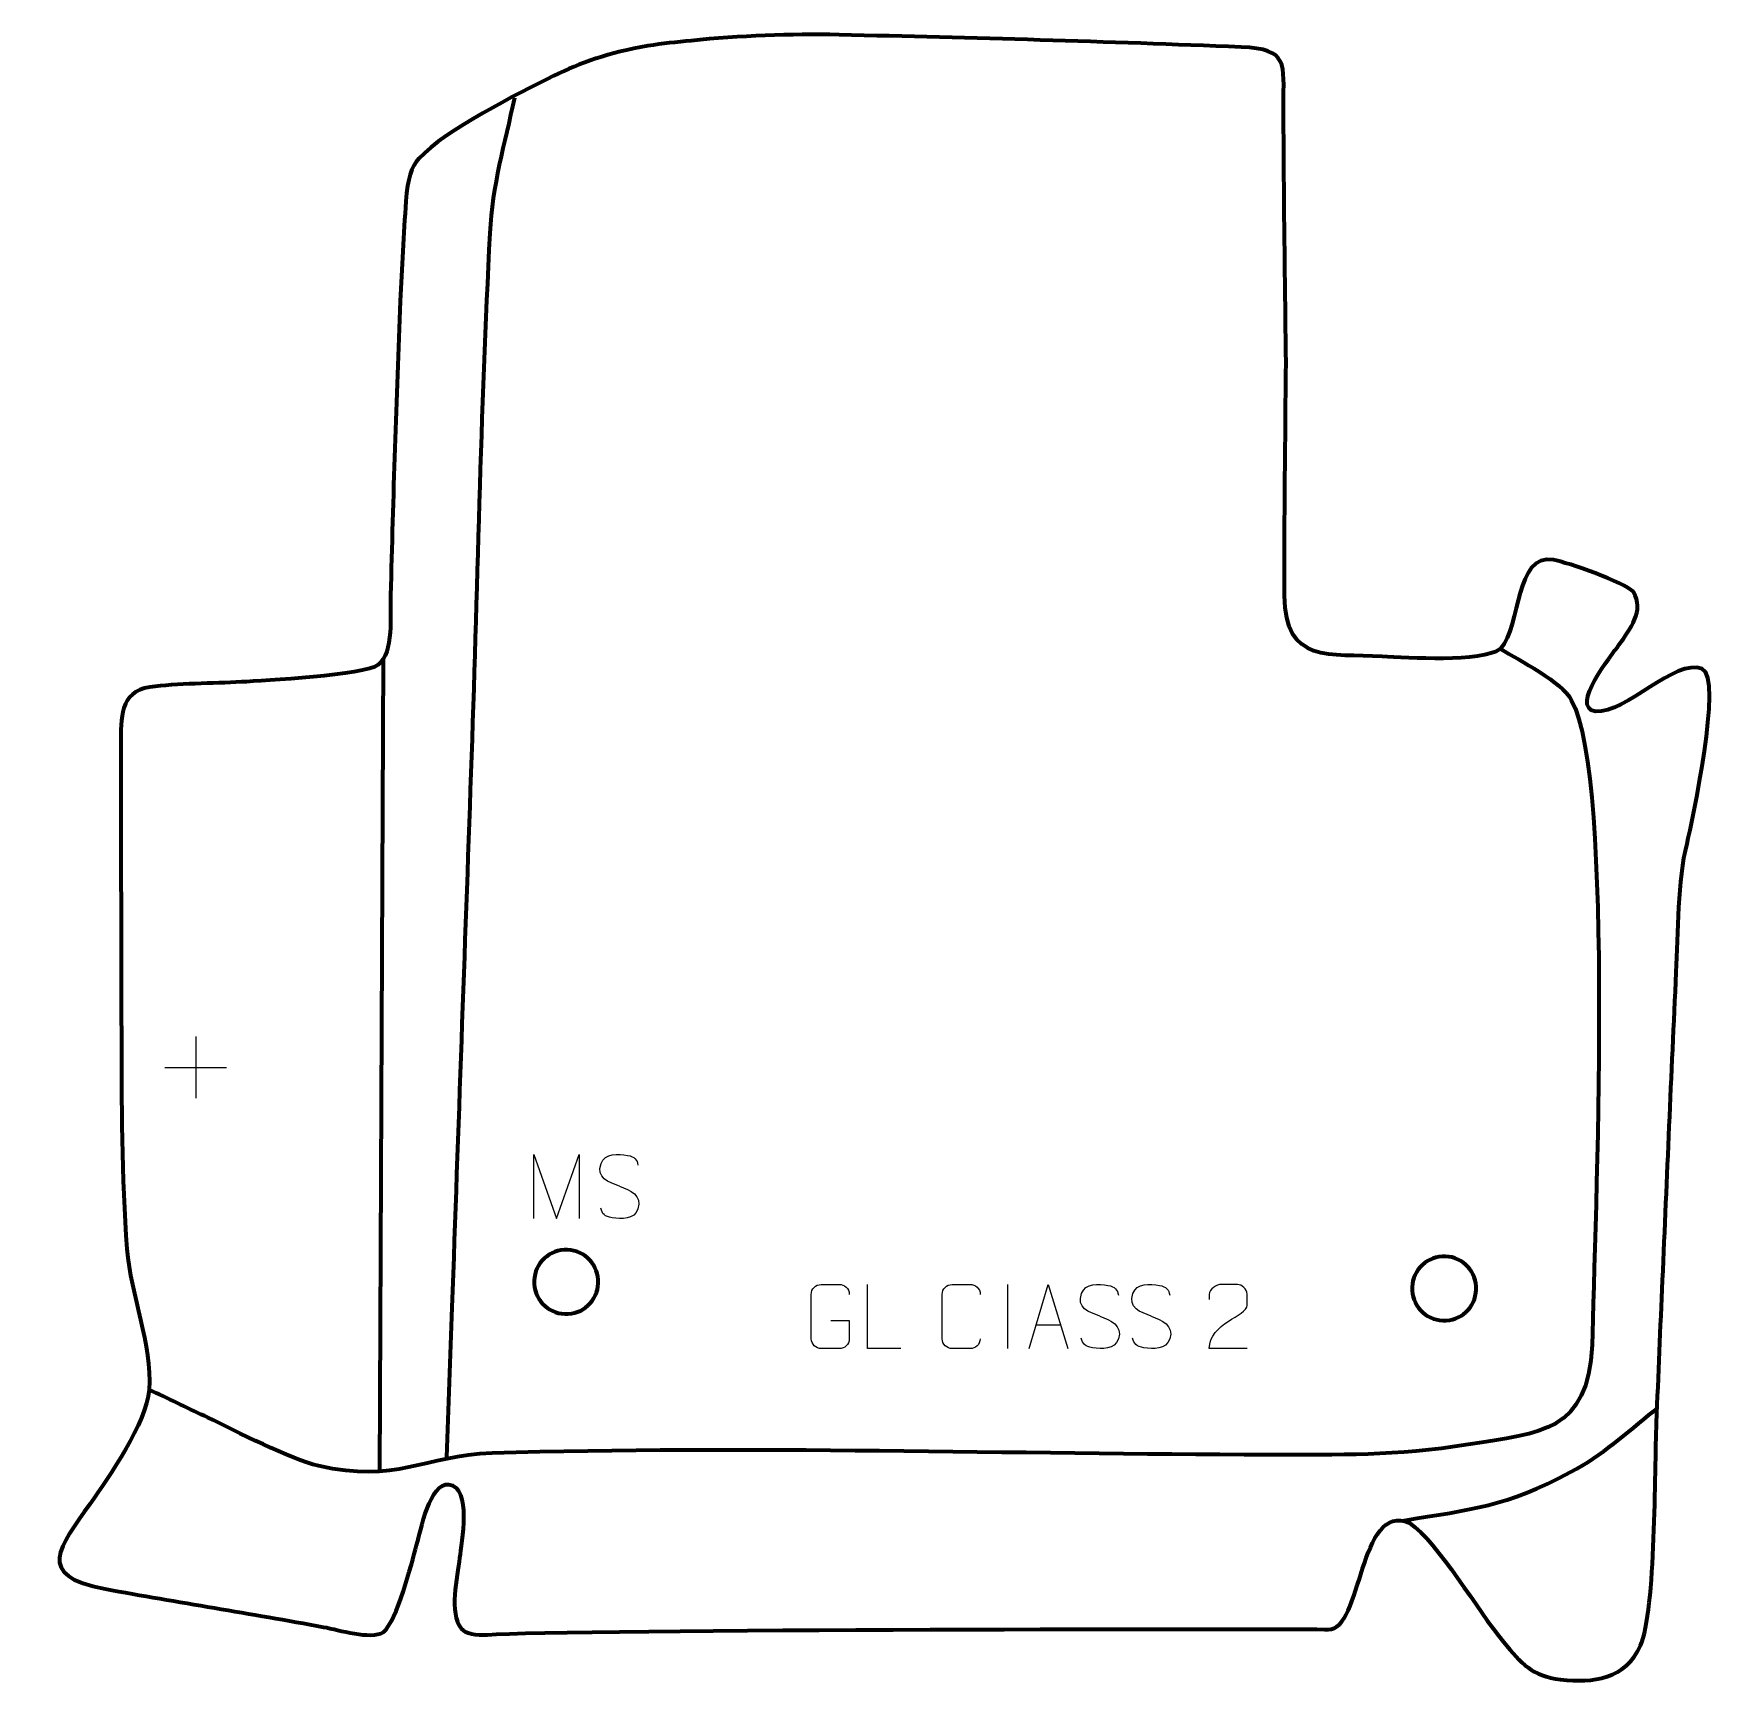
# Model space of a CAD drawing. Header units: millimetres. Extents: x 953 to 1611, y -49 to 594.
import ezdxf

# ---------------------------------------------------------------- set-up
doc = ezdxf.new("R2010")
doc.units = ezdxf.units.MM
doc.header["$MEASUREMENT"] = 0
doc.layers.add('layer 2', color=7, linetype='Continuous')
doc.layers.add('layer 3', color=7, linetype='Continuous')

msp = doc.modelspace()

# ---------------------------------------------------------------- linework, layer by layer
at = {"layer": 'layer 2', "color": 142, "lineweight": 158}
for points, knots in [([(1113.5429, 39.364), (1114.2359, 58.8352), (1114.929, 78.3065), (1115.6221, 97.7778), (1115.6221, 97.7778), (1118.0921, 167.1754), (1120.5625, 236.573), (1123.0327, 305.9707), (1123.0327, 305.9707), (1125.5207, 375.8681), (1126.7497, 446.4385), (1130.3936, 516.1706), (1130.3936, 516.1706), (1131.3655, 534.7692), (1136.0238, 550.8655), (1140.0452, 568.8309)], [0, 0, 0, 0, 0.2, 0.2, 0.2, 0.2, 0.4, 0.4, 0.4, 0.4, 0.6, 0.6, 0.6, 0.6, 1, 1, 1, 1]), ([(1523.977, 354.1808), (1531.5277, 349.5824), (1547.5546, 341.5935), (1551.6349, 334.1453), (1551.6349, 334.1453), (1568.3822, 303.5746), (1560.629, 129.7747), (1559.6103, 83.1026), (1559.6103, 83.1026), (1557.9201, 49.2267), (1540.0388, 48.9091), (1511.3352, 44.3102), (1511.3352, 44.3102), (1482.8719, 39.7498), (1461.7555, 40.3472), (1433.347, 40.3752), (1433.347, 40.3752), (1334.0176, 40.4731), (1229.9309, 44.0536), (1131.2226, 40.9282), (1131.2226, 40.9282), (1104.4536, 40.0806), (1093.7938, 28.9483), (1063.4811, 36.052), (1063.4811, 36.052), (1052.7612, 38.5642), (1031.2867, 49.6391), (1020.4481, 54.821), (1020.4481, 54.821), (1013.2919, 58.2424), (1006.1395, 61.6646), (998.959, 65.0354), (998.959, 65.0354), (998.959, 65.0354), (997.6143, 65.6656), (997.6143, 65.6656)], [0, 0, 0, 0, 0.1, 0.1, 0.1, 0.1, 0.2, 0.2, 0.2, 0.2, 0.3, 0.3, 0.3, 0.3, 0.4, 0.4, 0.4, 0.4, 0.5, 0.5, 0.5, 0.5, 0.6, 0.6, 0.6, 0.6, 0.7, 0.7, 0.7, 0.7, 0.8, 0.8, 0.8, 0.8, 1, 1, 1, 1]), ([(1485.7287, 14.6768), (1513.4054, 19.3142), (1525.5224, 19.956), (1551.2861, 33.6475), (1551.2861, 33.6475), (1563.5207, 40.1492), (1573.0347, 48.8597), (1583.7606, 57.4719), (1583.7606, 57.4719), (1583.7606, 57.4719), (1584.9395, 58.408), (1584.9395, 58.408)], [0, 0, 0, 0, 0.25, 0.25, 0.25, 0.25, 0.5, 0.5, 0.5, 0.5, 1, 1, 1, 1])]:
    msp.add_open_spline(points, degree=3, knots=knots, dxfattribs=at)
msp.add_open_spline([(1087.3723, 33.9658), (1087.3723, 33.9658), (1088.8254, 350.3417), (1088.8254, 350.3417)], degree=3, dxfattribs=at)
at = {"layer": 'layer 2', "color": 250, "lineweight": 9}
for points in [[(1015.717, 203.2256), (1015.717, 203.2256), (1015.717, 179.2477), (1015.717, 179.2477)], [(1003.7281, 191.2366), (1003.7281, 191.2366), (1027.706, 191.2366), (1027.706, 191.2366)], [(1331.8693, 106.6873), (1331.8693, 106.6873), (1331.8693, 81.7132), (1331.8693, 81.7132)], [(1343.1214, 90.9729), (1343.1214, 90.9729), (1352.6171, 90.9729), (1352.6171, 90.9729)]]:
    msp.add_open_spline(points, degree=3, dxfattribs=at)
for points, knots in [([(1180.7553, 144.9996), (1176.507, 146.47), (1171.5989, 148.2658), (1173.604, 153.7861), (1173.604, 153.7861), (1175.1075, 157.926), (1180.3211, 157.5375), (1183.9247, 156.9364), (1183.9247, 156.9364), (1186.7853, 156.4592), (1187.65, 155.246), (1187.9606, 153.1619)], [0, 0, 0, 0, 0.25, 0.25, 0.25, 0.25, 0.5, 0.5, 0.5, 0.5, 1, 1, 1, 1]), ([(1147.3631, 132.3497), (1147.3631, 132.3497), (1147.3631, 157.3076), (1147.3631, 157.3076), (1147.3631, 157.3076), (1147.3631, 157.3076), (1156.2882, 132.3497), (1156.2882, 132.3497), (1156.2882, 132.3497), (1156.2882, 132.3497), (1165.0481, 157.3071), (1165.0481, 157.3071), (1165.0481, 157.3071), (1165.0481, 157.3071), (1165.0481, 132.3497), (1165.0481, 132.3497)], [0, 0, 0, 0, 0.2, 0.2, 0.2, 0.2, 0.4, 0.4, 0.4, 0.4, 0.6, 0.6, 0.6, 0.6, 1, 1, 1, 1]), ([(1180.7553, 144.9995), (1184.7739, 143.3528), (1189.8034, 141.4645), (1187.9694, 136.1042), (1187.9694, 136.1042), (1186.5096, 131.8378), (1181.5988, 132.0945), (1177.8727, 132.6492), (1177.8727, 132.6492), (1175.1227, 133.059), (1173.9018, 134.2725), (1173.5238, 136.3847)], [0, 0, 0, 0, 0.25, 0.25, 0.25, 0.25, 0.5, 0.5, 0.5, 0.5, 1, 1, 1, 1]), ([(1263.1242, 92.7092), (1263.1242, 92.7092), (1270.2923, 92.7092), (1270.2923, 92.7092), (1270.2923, 92.7092), (1270.2923, 92.7092), (1270.2923, 85.5411), (1270.2923, 85.5411), (1270.2923, 85.5411), (1270.1526, 83.2177), (1268.4754, 81.7381), (1266.3276, 81.7273), (1266.3276, 81.7273), (1263.9958, 81.7277), (1261.6638, 81.7277), (1259.3323, 81.7273), (1259.3323, 81.7273), (1257.4074, 81.6219), (1255.4352, 83.5064), (1255.4464, 85.5237), (1255.4464, 85.5237), (1255.4468, 91.2938), (1255.4468, 97.0635), (1255.4464, 102.8328), (1255.4464, 102.8328), (1255.4506, 104.9709), (1257.1974, 106.6901), (1259.3497, 106.6767), (1259.3497, 106.6767), (1261.6754, 106.6767), (1264.0015, 106.6767), (1266.3276, 106.6767), (1266.3276, 106.6767), (1268.2743, 106.7121), (1270.2657, 105.2206), (1270.2923, 102.7829)], [0, 0, 0, 0, 0.1, 0.1, 0.1, 0.1, 0.2, 0.2, 0.2, 0.2, 0.3, 0.3, 0.3, 0.3, 0.4, 0.4, 0.4, 0.4, 0.5, 0.5, 0.5, 0.5, 0.6, 0.6, 0.6, 0.6, 0.7, 0.7, 0.7, 0.7, 0.8, 0.8, 0.8, 0.8, 1, 1, 1, 1]), ([(1290.3438, 81.7234), (1290.3438, 81.7234), (1277.3947, 81.7234), (1277.3947, 81.7234), (1277.3947, 81.7234), (1277.3947, 81.7234), (1277.3947, 106.677), (1277.3947, 106.677)], [0, 0, 0, 0, 0.33333333, 0.33333333, 0.33333333, 0.33333333, 1, 1, 1, 1]), ([(1321.2923, 85.5412), (1321.1525, 83.2178), (1319.4753, 81.7382), (1317.3276, 81.7274), (1317.3276, 81.7274), (1314.9957, 81.7278), (1312.6638, 81.7278), (1310.3323, 81.7274), (1310.3323, 81.7274), (1308.4073, 81.622), (1306.4352, 83.5065), (1306.4464, 85.5238), (1306.4464, 85.5238), (1306.4468, 91.2939), (1306.4468, 97.0636), (1306.4464, 102.8329), (1306.4464, 102.8329), (1306.4506, 104.971), (1308.1973, 106.6902), (1310.3497, 106.6767), (1310.3497, 106.6767), (1312.6754, 106.6767), (1315.0015, 106.6767), (1317.3276, 106.6767), (1317.3276, 106.6767), (1319.2742, 106.7122), (1321.2656, 105.2207), (1321.2923, 102.7831)], [0, 0, 0, 0, 0.125, 0.125, 0.125, 0.125, 0.25, 0.25, 0.25, 0.25, 0.375, 0.375, 0.375, 0.375, 0.5, 0.5, 0.5, 0.5, 0.625, 0.625, 0.625, 0.625, 0.75, 0.75, 0.75, 0.75, 1, 1, 1, 1]), ([(1340.3988, 81.7235), (1340.3988, 81.7235), (1347.7698, 106.677), (1347.7698, 106.677), (1347.7698, 106.677), (1347.7698, 106.677), (1355.3397, 81.7235), (1355.3397, 81.7235)], [0, 0, 0, 0, 0.33333333, 0.33333333, 0.33333333, 0.33333333, 1, 1, 1, 1]), ([(1367.8748, 94.3741), (1363.6265, 95.8445), (1358.7184, 97.6403), (1360.7235, 103.1606), (1360.7235, 103.1606), (1362.227, 107.3005), (1367.4406, 106.912), (1371.0442, 106.3109), (1371.0442, 106.3109), (1373.9048, 105.8337), (1374.7695, 104.6205), (1375.0801, 102.5364)], [0, 0, 0, 0, 0.25, 0.25, 0.25, 0.25, 0.5, 0.5, 0.5, 0.5, 1, 1, 1, 1]), ([(1387.8748, 94.3741), (1383.6265, 95.8445), (1378.7184, 97.6403), (1380.7235, 103.1606), (1380.7235, 103.1606), (1382.227, 107.3005), (1387.4406, 106.912), (1391.0442, 106.3109), (1391.0442, 106.3109), (1393.9048, 105.8337), (1394.7695, 104.6205), (1395.0801, 102.5364)], [0, 0, 0, 0, 0.25, 0.25, 0.25, 0.25, 0.5, 0.5, 0.5, 0.5, 1, 1, 1, 1]), ([(1425.2408, 81.7131), (1420.3264, 81.7134), (1415.412, 81.7134), (1410.4979, 81.7131), (1410.4979, 81.7131), (1410.4979, 91.6454), (1425.1489, 94.2866), (1425.2408, 98.5969), (1425.2408, 98.5969), (1425.2405, 100.021), (1425.2405, 101.4447), (1425.2408, 102.868), (1425.2408, 102.868), (1425.2239, 104.9451), (1423.1011, 106.6699), (1421.4301, 106.6872), (1421.4301, 106.6872), (1419.3569, 106.6868), (1417.284, 106.6868), (1415.2116, 106.6872), (1415.2116, 106.6872), (1413.3895, 106.7037), (1410.5648, 104.9116), (1410.4979, 102.818), (1410.4979, 102.818), (1410.4979, 102.818), (1410.4979, 100.7632), (1410.4979, 100.7632)], [0, 0, 0, 0, 0.125, 0.125, 0.125, 0.125, 0.25, 0.25, 0.25, 0.25, 0.375, 0.375, 0.375, 0.375, 0.5, 0.5, 0.5, 0.5, 0.625, 0.625, 0.625, 0.625, 0.75, 0.75, 0.75, 0.75, 1, 1, 1, 1]), ([(1367.8748, 94.374), (1371.8934, 92.7273), (1376.9229, 90.839), (1375.0889, 85.4787), (1375.0889, 85.4787), (1373.6291, 81.2123), (1368.7183, 81.469), (1364.9922, 82.0237), (1364.9922, 82.0237), (1362.2422, 82.4335), (1361.0213, 83.647), (1360.6433, 85.7592)], [0, 0, 0, 0, 0.25, 0.25, 0.25, 0.25, 0.5, 0.5, 0.5, 0.5, 1, 1, 1, 1]), ([(1387.8748, 94.374), (1391.8934, 92.7273), (1396.9229, 90.839), (1395.0889, 85.4787), (1395.0889, 85.4787), (1393.6291, 81.2123), (1388.7183, 81.469), (1384.9922, 82.0237), (1384.9922, 82.0237), (1382.2422, 82.4335), (1381.0213, 83.647), (1380.6433, 85.7592)], [0, 0, 0, 0, 0.25, 0.25, 0.25, 0.25, 0.5, 0.5, 0.5, 0.5, 1, 1, 1, 1])]:
    msp.add_open_spline(points, degree=3, knots=knots, dxfattribs=at)
at = {"layer": 'layer 2', "color": 142, "lineweight": 200}
for points in [[(1159.5225, 95.2002), (1152.6242, 95.4684), (1147.2494, 101.278), (1147.5175, 108.1763), (1147.5175, 108.1763), (1147.7857, 115.0746), (1153.5953, 120.4495), (1160.4936, 120.1813), (1160.4936, 120.1813), (1167.392, 119.9132), (1172.7668, 114.1035), (1172.4987, 107.2052), (1172.4987, 107.2052), (1172.2305, 100.3069), (1166.4209, 94.932), (1159.5225, 95.2002)], [(1501.4901, 92.6306), (1494.5918, 92.8987), (1489.2169, 98.7084), (1489.4851, 105.6067), (1489.4851, 105.6067), (1489.7532, 112.505), (1495.5628, 117.8799), (1502.4612, 117.6117), (1502.4612, 117.6117), (1509.3596, 117.3435), (1514.7344, 111.5339), (1514.4662, 104.6356), (1514.4662, 104.6356), (1514.1981, 97.7373), (1508.3885, 92.3624), (1501.4901, 92.6306)]]:
    msp.add_open_spline(points, degree=3, knots=[0, 0, 0, 0, 0.2, 0.2, 0.2, 0.2, 0.4, 0.4, 0.4, 0.4, 0.6, 0.6, 0.6, 0.6, 1, 1, 1, 1], dxfattribs=at)
at = {"layer": 'layer 3', "color": 242, "lineweight": 158}
msp.add_open_spline([(988.8965, 120.5123), (986.8418, 148.5535), (986.8249, 177.619), (986.749, 205.7603), (986.749, 205.7603), (986.6506, 242.8698), (986.5399, 279.9785), (986.5722, 317.0883), (986.5722, 317.0883), (986.5823, 327.2209), (985.993, 337.4551), (997.8514, 339.3288), (997.8514, 339.3288), (1008.4189, 340.8202), (1022.4221, 340.723), (1033.5062, 341.3317), (1033.5062, 341.3317), (1042.031, 341.7998), (1081.606, 343.8491), (1086.8345, 348.0071), (1086.8345, 348.0071), (1092.8743, 352.81), (1091.4299, 367.6424), (1091.6191, 375.0929), (1091.6191, 375.0929), (1092.5876, 413.2451), (1093.7635, 451.5293), (1095.4129, 489.6559), (1095.4129, 489.6559), (1095.982, 502.6479), (1096.6854, 515.6136), (1097.5786, 528.5876), (1097.5786, 528.5876), (1098.2065, 537.5069), (1099.6993, 541.9871), (1102.6366, 545.1717), (1102.6366, 545.1717), (1113.1652, 556.5873), (1140.867, 570.2383), (1155.1251, 577.3339), (1155.1251, 577.3339), (1165.4273, 582.4609), (1176.5174, 586.4289), (1191.8676, 589.0289), (1191.8676, 589.0289), (1197.4466, 589.9739), (1203.078, 590.5042), (1208.7048, 591.0875), (1208.7048, 591.0875), (1227.5437, 593.0184), (1247.3746, 593.7711), (1266.3186, 593.3772), (1266.3186, 593.3772), (1318.3043, 592.1875), (1370.9463, 590.7308), (1422.8516, 588.5706), (1422.8516, 588.5706), (1441.5269, 587.7934), (1439.3731, 582.4227), (1439.4199, 565.5258), (1439.4199, 565.5258), (1439.5114, 532.473), (1439.9977, 499.2915), (1440.3882, 466.2325), (1440.3882, 466.2325), (1440.1692, 435.8415), (1439.6802, 405.3075), (1439.806, 374.9297), (1439.806, 374.9297), (1439.9164, 348.2781), (1457.5904, 352.3531), (1477.8546, 351.2854), (1477.8546, 351.2854), (1487.9309, 350.7544), (1516.1978, 348.7989), (1523.977, 354.1808), (1523.977, 354.1808), (1531.9358, 363.6529), (1529.4327, 391.498), (1544.5045, 388.8518), (1544.5045, 388.8518), (1550.1552, 387.8597), (1572.0955, 380.1678), (1575.7282, 376.3915), (1575.7282, 376.3915), (1580.0988, 369.0601), (1574.4344, 361.9163), (1570.12, 355.8646), (1570.12, 355.8646), (1567.3244, 351.9274), (1550.771, 331.6181), (1560.8875, 329.8247), (1560.8875, 329.8247), (1572.8717, 328.9758), (1591.8051, 350.6552), (1602.468, 346.4351), (1602.468, 346.4351), (1610.6694, 343.1892), (1598.6012, 286.8826), (1596.5739, 278.3004), (1596.5739, 278.3004), (1592.9426, 264.3727), (1593.1056, 243.2242), (1592.3872, 228.2847), (1592.3872, 228.2847), (1590.465, 188.3065), (1588.8164, 148.3144), (1587.0592, 108.3287), (1587.0592, 108.3287), (1586.245, 89.8389), (1585.459, 71.3483), (1584.7148, 52.8554), (1584.7148, 52.8554), (1583.9825, 34.6237), (1584.5079, -20.2411), (1578.4515, -33.9755), (1578.4515, -33.9755), (1572.6713, -47.0836), (1560.0509, -48.6123), (1547.3495, -47.1901), (1547.3495, -47.1901), (1536.0032, -45.7607), (1532.248, -41.1084), (1525.0323, -32.464), (1525.0323, -32.464), (1515.0709, -20.4776), (1499.7342, 6.0715), (1488.4576, 13.8081), (1488.4576, 13.8081), (1468.5785, 22.2903), (1470.2111, -28.2625), (1456.7634, -27.6684), (1456.7634, -27.6684), (1450.2729, -27.3816), (1159.2702, -27.4663), (1129.3451, -29.7602), (1129.3451, -29.7602), (1124.89, -30.1017), (1120.6385, -29.1718), (1119.1578, -27.3475), (1119.1578, -27.3475), (1114.2078, -21.249), (1117.6138, -7.4005), (1118.5164, 0.2102), (1118.5164, 0.2102), (1119.1959, 5.9393), (1123.2625, 27.8243), (1114.358, 28.8212), (1114.358, 28.8212), (1106.8835, 29.6579), (1103.3562, 10.8897), (1101.758, 5.1966), (1101.758, 5.1966), (1099.6067, -2.4662), (1094.1476, -24.4345), (1088.8431, -28.6934), (1088.8431, -28.6934), (1083.7804, -31.7577), (1071.5186, -27.8524), (1065.4915, -26.7219), (1065.4915, -26.7219), (1037.2185, -21.4189), (1008.7258, -17.1692), (980.4233, -11.8551), (980.4233, -11.8551), (952.6452, -6.6186), (962.7992, 4.4501), (974.4865, 21.1614), (974.4865, 21.1614), (982.229, 32.2324), (996.3237, 52.4845), (997.6143, 65.6656), (997.6143, 65.6656), (998.6927, 83.4241), (990.4584, 102.1217), (988.8965, 120.5123)], degree=3, knots=[0, 0, 0, 0, 0.02222222, 0.02222222, 0.02222222, 0.02222222, 0.04444444, 0.04444444, 0.04444444, 0.04444444, 0.06666667, 0.06666667, 0.06666667, 0.06666667, 0.08888889, 0.08888889, 0.08888889, 0.08888889, 0.11111111, 0.11111111, 0.11111111, 0.11111111, 0.13333333, 0.13333333, 0.13333333, 0.13333333, 0.15555556, 0.15555556, 0.15555556, 0.15555556, 0.17777778, 0.17777778, 0.17777778, 0.17777778, 0.2, 0.2, 0.2, 0.2, 0.22222222, 0.22222222, 0.22222222, 0.22222222, 0.24444444, 0.24444444, 0.24444444, 0.24444444, 0.26666667, 0.26666667, 0.26666667, 0.26666667, 0.28888889, 0.28888889, 0.28888889, 0.28888889, 0.31111111, 0.31111111, 0.31111111, 0.31111111, 0.33333333, 0.33333333, 0.33333333, 0.33333333, 0.35555556, 0.35555556, 0.35555556, 0.35555556, 0.37777778, 0.37777778, 0.37777778, 0.37777778, 0.4, 0.4, 0.4, 0.4, 0.42222222, 0.42222222, 0.42222222, 0.42222222, 0.44444444, 0.44444444, 0.44444444, 0.44444444, 0.46666667, 0.46666667, 0.46666667, 0.46666667, 0.48888889, 0.48888889, 0.48888889, 0.48888889, 0.51111111, 0.51111111, 0.51111111, 0.51111111, 0.53333333, 0.53333333, 0.53333333, 0.53333333, 0.55555556, 0.55555556, 0.55555556, 0.55555556, 0.57777778, 0.57777778, 0.57777778, 0.57777778, 0.6, 0.6, 0.6, 0.6, 0.62222222, 0.62222222, 0.62222222, 0.62222222, 0.64444444, 0.64444444, 0.64444444, 0.64444444, 0.66666667, 0.66666667, 0.66666667, 0.66666667, 0.68888889, 0.68888889, 0.68888889, 0.68888889, 0.71111111, 0.71111111, 0.71111111, 0.71111111, 0.73333333, 0.73333333, 0.73333333, 0.73333333, 0.75555556, 0.75555556, 0.75555556, 0.75555556, 0.77777778, 0.77777778, 0.77777778, 0.77777778, 0.8, 0.8, 0.8, 0.8, 0.82222222, 0.82222222, 0.82222222, 0.82222222, 0.84444444, 0.84444444, 0.84444444, 0.84444444, 0.86666667, 0.86666667, 0.86666667, 0.86666667, 0.88888889, 0.88888889, 0.88888889, 0.88888889, 0.91111111, 0.91111111, 0.91111111, 0.91111111, 0.93333333, 0.93333333, 0.93333333, 0.93333333, 0.95555556, 0.95555556, 0.95555556, 0.95555556, 1, 1, 1, 1], dxfattribs=at)

doc.saveas('drawing.dxf')
